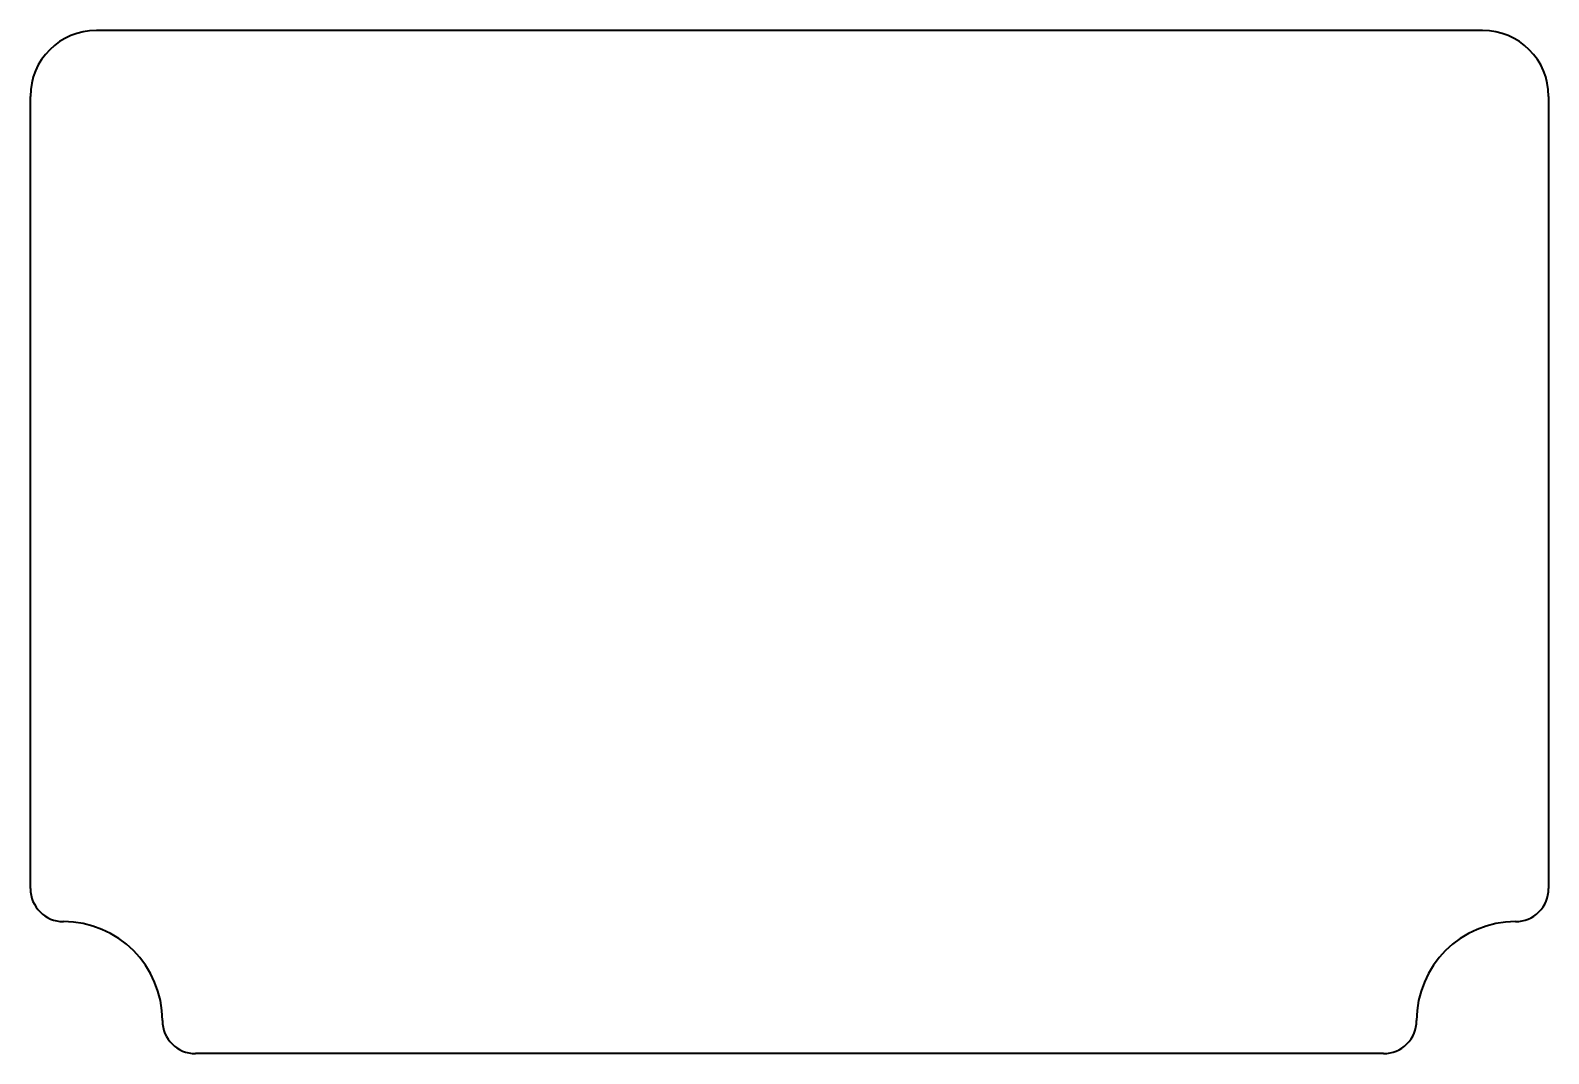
# Model space of a CAD drawing. Header units: millimetres. Extents: x 2 to 48, y 2 to 33.
import ezdxf

# ---------------------------------------------------------------- set-up
doc = ezdxf.new("R2010")
doc.units = ezdxf.units.MM
doc.layers.add('粗实线层', color=7, linetype='Continuous', lineweight=35)

msp = doc.modelspace()

# ---------------------------------------------------------------- linework, layer by layer
at = {"layer": '粗实线层'}
for p, q in [((46, 33), (4, 33)), ((2, 7), (2, 31)), ((48, 31), (48, 7)), ((43, 2), (7, 2))]:
    msp.add_line(p, q, dxfattribs=at)
for centre, radius, start, end in [((4, 31), 2, 90, 180), ((46, 31), 2, 0, 90), ((3, 7), 1, 180.0002, 269.9994), ((47, 7), 1, 269.9998, 0.0001), ((3, 3), 3, 0, 90), ((47, 3), 3, 90, 180), ((7, 3), 1, 180.0015, 269.9994), ((43, 3), 1, 269.999, 0.0025)]:
    msp.add_arc(centre, radius, start, end, dxfattribs=at)

doc.saveas('drawing.dxf')
